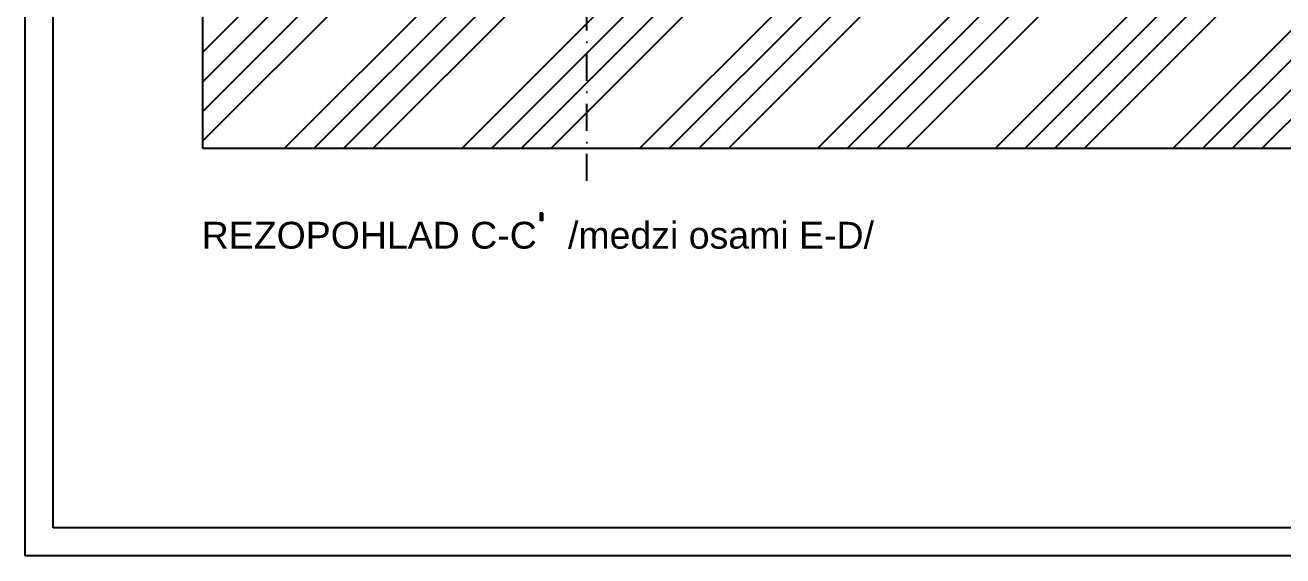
# Model space of a CAD drawing. Extents: x 3792242 to 5145247, y -1546315 to -1031918.
# Drawn here: x 3792242 to 3803498, y -1511714 to -1506963 of the extents above; entities that cross this region are included whole.
import ezdxf
from ezdxf.enums import TextEntityAlignment as Align

# ---------------------------------------------------------------- set-up
doc = ezdxf.new("R2010")
doc.units = 0
doc.header["$MEASUREMENT"] = 0
doc.linetypes.add('BODKOCIARKOVANA_3', pattern=[5.6, 3, -1.3, 0, -1.3])
doc.layers.get('Defpoints').update_dxf_attribs({"color": 61, "linetype": 'CONTINUOUS'})
for name, color, linetype in [('osi', 253, 'CONTINUOUS'), ('TENKÁ', 7, 'CONTINUOUS'), ('ŠRAFY', 82, 'CONTINUOUS')]:
    doc.layers.add(name, color=color, linetype=linetype)
doc.styles.add('ARIAL', font='arial.ttf')

msp = doc.modelspace()

# ---------------------------------------------------------------- hatches: boundary and pattern name
at = {"layer": 'TENKÁ'}
h = msp.add_hatch(color=256, dxfattribs=at)
h.dxf.hatch_style = 1
h.paths.add_polyline_path([(3796851.818, -1508644.803), (3796851.818, -1508708.428), (3796875.443, -1508708.428), (3796875.443, -1508644.803)])
at = {"layer": 'ŠRAFY', "ltscale": 0.25}
h = msp.add_hatch(dxfattribs=at)
h.set_pattern_fill('ANSI34', color=256, scale=1500)
h.set_pattern_definition([(45, (42813.2, 0), (-795.49513, 795.49513), []), (45, (43078.4, 0), (-795.49513, 795.49513), []), (45, (43343.5, 0), (-795.49513, 795.49513), []), (45, (43608.7, 0), (-795.49513, 795.49513), [])])
h.paths.add_polyline_path([(3843812.693, -1506860.27), (3843812.693, -1506760.27), (3845012.693, -1506760.27), (3848402.693, -1506760.27), (3848402.693, -1505960.27), (3850427.693, -1505960.27), (3850427.693, -1506760.27), (3852627.693, -1506760.27), (3854353.693, -1506760.27), (3855292.693, -1506760.27), (3855292.693, -1506860.27), (3857092.693, -1506860.27), (3857092.693, -1506760.27), (3857092.693, -1505960.27), (3858312.693, -1504740.27), (3858549.193, -1504740.27), (3858549.193, -1508064.5), (3793829.193, -1508064.5), (3793829.193, -1505380.278), (3795307.693, -1505371.058), (3795307.693, -1505550.27), (3795607.693, -1505550.27), (3795607.693, -1505300.27), (3795682.693, -1505300.27), (3796342.693, -1505960.27), (3796342.693, -1506760.27), (3798763.693, -1506760.27), (3808758.193, -1506760.27), (3809872.693, -1506760.27), (3811372.693, -1506760.27), (3811372.693, -1505960.27), (3842012.693, -1505960.27), (3842012.693, -1506760.27), (3842012.693, -1506860.27)])

# ---------------------------------------------------------------- linework, layer by layer
at = {"layer": 'Defpoints'}
msp.add_line((3793829.193, -1504960.27), (3793829.193, -1508064.5), dxfattribs=at)
at = {"layer": 'Defpoints', "ltscale": 0.25}
msp.add_line((3793829.193, -1508064.5), (3858549.193, -1508064.5), dxfattribs=at)
at = {"layer": 'osi', "linetype": 'BODKOCIARKOVANA_3', "ltscale": 80}
msp.add_line((3797267.693, -1508356), (3797267.693, -1485946), dxfattribs=at)
at = {"layer": 'TENKÁ', "color": 7}
for p, q in [((3792242.193, -1511713.552), (3792242.193, -1483879.516)), ((3792492.193, -1511463.552), (3792492.193, -1484129.516)), ((3869049.193, -1511463.552), (3792492.193, -1511463.552)), ((3869299.193, -1511713.552), (3792242.193, -1511713.552))]:
    msp.add_line(p, q, dxfattribs=at)
at = {"layer": 'TENKÁ'}
msp.add_lwpolyline([(3796875.443, -1508644.803), (3796851.818, -1508644.803), (3796851.818, -1508708.428), (3796875.443, -1508708.428)], close=True, dxfattribs=at)

# ---------------------------------------------------------------- texts
at = {"layer": 'TENKÁ', "lineweight": 40, "ltscale": 0.25, "style": 'ARIAL'}
msp.add_text('REZOPOHLAD C-C   /medzi osami E-D/', height=240, dxfattribs=at).set_placement((3796830.468, -1508723.184), align=Align.TOP_CENTER)

doc.saveas('drawing.dxf')
